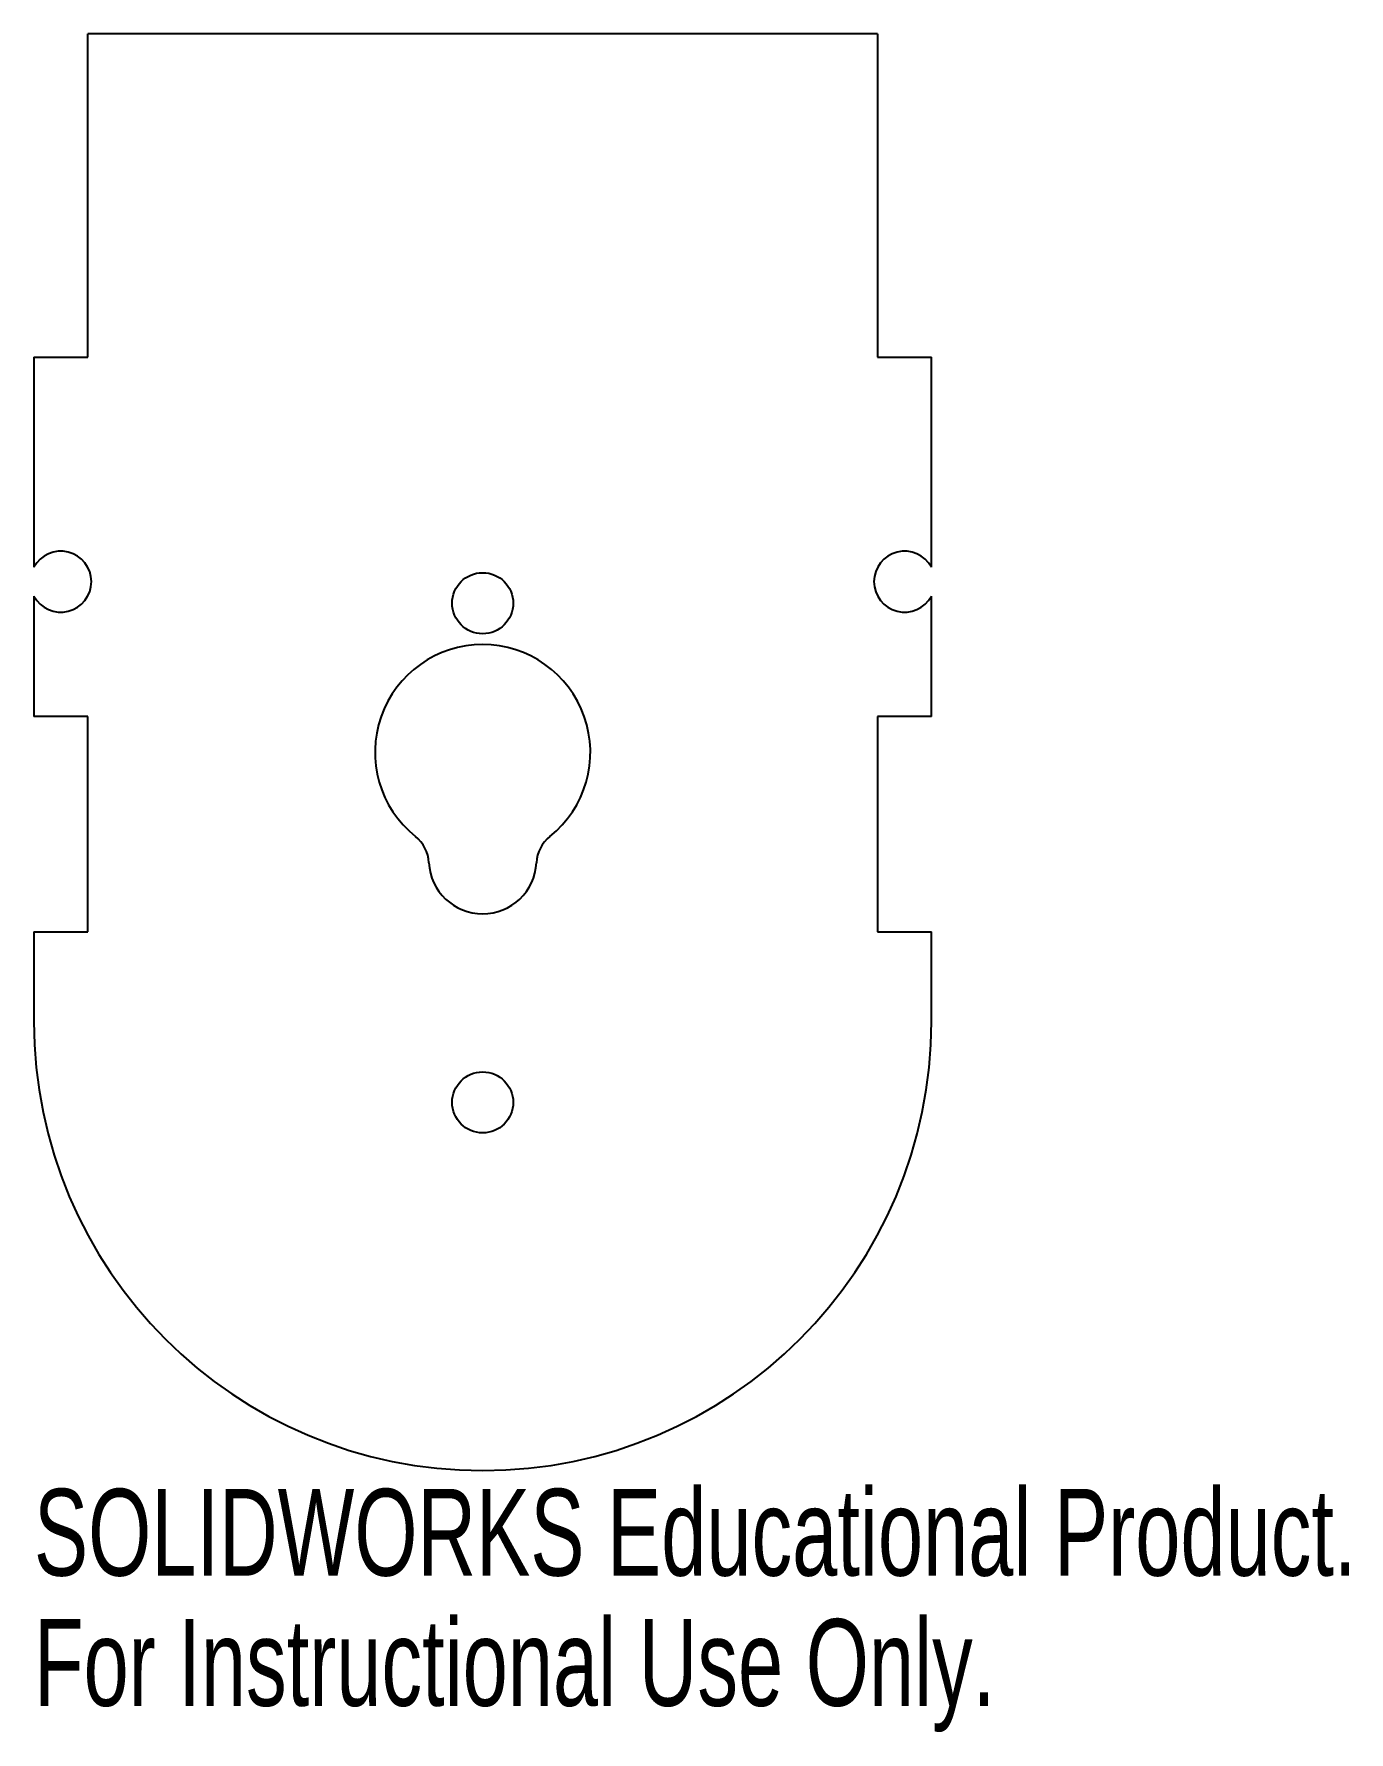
# Model space of a CAD drawing. Header units: millimetres. Extents: x 0 to 73.3, y -14.6 to 80.
import ezdxf

# ---------------------------------------------------------------- set-up
doc = ezdxf.new("R2010")
doc.units = ezdxf.units.MM
doc.styles.add('SLDTEXTSTYLE0', font='TXT', dxfattribs={"width": 0.7})

msp = doc.modelspace()

# ---------------------------------------------------------------- linework, layer by layer
at = {"color": 7, "linetype": 'Continuous', "lineweight": 25}
for p, q in [((47, 80), (3, 80)), ((3, 62), (3, 80)), ((47, 80), (47, 62)), ((0, 62), (0, 50.3)), ((0, 62), (3, 62)), ((47, 62), (50, 62)), ((50, 50.3), (50, 62)), ((0, 48.7), (0, 42)), ((50, 42), (50, 48.7)), ((3, 42), (0, 42)), ((3, 30), (3, 42)), ((47, 42), (47, 30)), ((50, 42), (47, 42)), ((0, 30), (3, 30)), ((0, 30), (0, 25)), ((47, 30), (50, 30)), ((50, 25), (50, 30))]:
    msp.add_line(p, q, dxfattribs=at)
for centre in [(25, 48.3), (25, 20.5)]:
    msp.add_circle(centre, 1.7, dxfattribs=at)
for centre, radius, start, end in [((1.5, 49.5), 1.7, 208.07249, 151.92751), ((48.5, 49.5), 1.7, 28.07249, 331.92751), ((25, 40), 6, 308.62483, 231.37517), ((20.006, 33.75), 2, 2.86598, 51.37517), ((29.994, 33.75), 2, 128.62483, 177.13402), ((25, 34), 3, 182.86598, 357.13402), ((25, 25), 25, 180, 0)]:
    msp.add_arc(centre, radius, start, end, dxfattribs=at)

# ---------------------------------------------------------------- texts
at = {"color": 7, "linetype": 'Continuous', "char_height": 4.83362, "attachment_point": 1, "style": 'SLDTEXTSTYLE0'}
for s, insert in [('SOLIDWORKS Educational Product.', (0, -1.02)), ('For Instructional Use Only.', (0, -8.27))]:
    msp.add_mtext(s, dxfattribs=dict(at, insert=insert))

doc.saveas('drawing.dxf')
